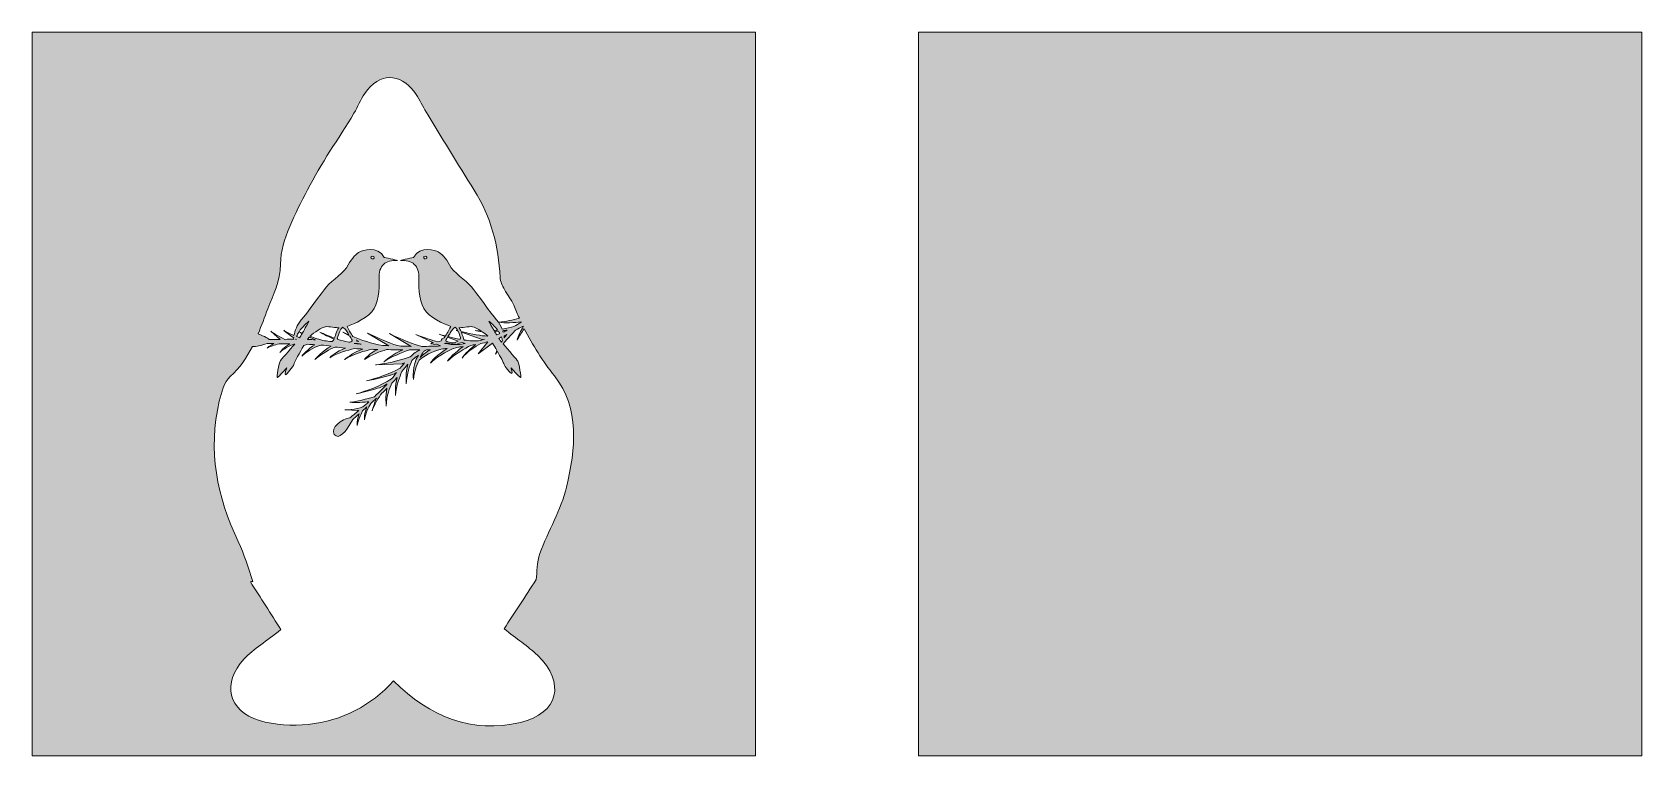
# Model space of a CAD drawing. Header units: inches. Extents: x -142 to 4582, y -2318 to 1360.
# Drawn here: x 2402 to 4582, y -2318 to -1338 of the extents above; entities that cross this region are included whole.
import ezdxf

# ---------------------------------------------------------------- set-up
doc = ezdxf.new("R2010")
doc.units = ezdxf.units.IN
doc.header["$MEASUREMENT"] = 0
doc.layers.add('Layer 1', color=7, linetype='Continuous')

# ---------------------------------------------------------------- blocks, each defined once
blk = doc.blocks.new('block 2')
at = {"layer": 'Layer 1', "true_color": 0x264847}
h = blk.add_hatch(color=129, dxfattribs=at)
h.dxf.hatch_style = 2
h.paths.add_polyline_path([(4581.8, -1338.1), (4581.8, -2317.7), (3602.2, -2317.7), (3602.2, -1338.1)])
at = {"layer": 'Layer 1', "lineweight": 0}
blk.add_lwpolyline([(4581.8, -1338.1), (4581.8, -2317.7), (3602.2, -2317.7), (3602.2, -1338.1), (4581.8, -1338.1)], dxfattribs=at)

msp = doc.modelspace()

# ---------------------------------------------------------------- hatches: boundary and pattern name
at = {"layer": 'Layer 1', "true_color": 0x3e9984}
h = msp.add_hatch(color=125, dxfattribs=at)
h.dxf.hatch_style = 2
h.paths.add_polyline_path([(2402.2, -1338.1), (2402.2, -2317.7), (3381.8, -2317.7), (3381.8, -1338.1)])
edge = h.paths.add_edge_path()
edge.add_spline(control_points=[(2738.4, -1651.9), (2739.2, -1618.1), (2758.8, -1583.5), (2775, -1551.6), (2793.3, -1515.7), (2816.9, -1482.4), (2837.9, -1447.8), (2843.2, -1439.1), (2846.7, -1429.3), (2852.5, -1421), (2872.6, -1392.7), (2899.6, -1392.2), (2920.3, -1419.6), (2925.8, -1426.9), (2929.3, -1435.6), (2934.1, -1443.4), (2956.2, -1479.7), (2977.9, -1516.2), (3000.7, -1552.1), (3023.7, -1588.2), (3033.9, -1627.7), (3035.7, -1670.1), (3036, -1675.6), (3039, -1681.4), (3041.7, -1686.5), (3045.5, -1693.8), (3051.2, -1700.1), (3054.2, -1707.5), (3056.7, -1713.6), (3059.2, -1719.5), (3061.9, -1725.3), (3053.3, -1727.6), (3043.3, -1729.7), (3034.5, -1730.6), (3041.6, -1732.4), (3055.5, -1731.2), (3064.2, -1730.2), (3064.2, -1730.3), (3064.3, -1730.4), (3064.3, -1730.5), (3061.3, -1732.6), (3058, -1734.6), (3054.4, -1736.7), (3050.3, -1737.8), (3044.8, -1739.1), (3038.6, -1740.2), (3036.9, -1736), (3034.4, -1731.6), (3031.1, -1727.7), (3023.5, -1718.8), (3004.5, -1692), (2996.9, -1682.9), (2989.3, -1673.7), (2972, -1662.8), (2967.5, -1653.2), (2962.9, -1643.6), (2955.6, -1637.3), (2952, -1635.5), (2948.5, -1633.7), (2928, -1626.6), (2918.7, -1642.9), (2918.7, -1642.9), (2902.4, -1646.4), (2900.9, -1647.2), (2903.2, -1647), (2914, -1647.4), (2918.1, -1650.9), (2922.1, -1654.5), (2926.2, -1660.1), (2925.7, -1668.9), (2925.2, -1677.8), (2925.4, -1700.3), (2932.5, -1712.2), (2939.6, -1724.1), (2959.4, -1733.3), (2969, -1736.3), (2968.1, -1739.1), (2964.4, -1745.4), (2961.8, -1749.3), (2959, -1748.6), (2956.2, -1747.9), (2953.2, -1747.1), (2953.2, -1747.1), (2961.3, -1750), (2961.3, -1750), (2960.3, -1751.4), (2959.5, -1752.3), (2959.2, -1752.4), (2957.9, -1753), (2956.4, -1753.5), (2956.4, -1755.2), (2956.4, -1756.3), (2953.7, -1756.7), (2951.3, -1757.1), (2943.1, -1754.9), (2933.7, -1751.7), (2921.7, -1747.5), (2921.7, -1747.5), (2945.6, -1758.4), (2945.6, -1758.4), (2944.2, -1758.4), (2942.6, -1758.4), (2942, -1759.8), (2943.8, -1759.8), (2946.6, -1761.3), (2949.1, -1760.6), (2949.3, -1760.5), (2949.6, -1760.4), (2949.8, -1760.4), (2949.8, -1760.4), (2955.1, -1762.8), (2955.1, -1762.8), (2946.9, -1763.2), (2938.4, -1763.4), (2929.7, -1763.4), (2918.3, -1760.8), (2905.6, -1755.4), (2885.9, -1746.2), (2885.9, -1746.2), (2915.4, -1763.4), (2915.4, -1763.4), (2910.7, -1763.3), (2906, -1763.2), (2901.3, -1763.1), (2889.5, -1760.6), (2876.5, -1755.1), (2856.1, -1745.5), (2856.1, -1745.5), (2885.2, -1762.5), (2885.2, -1762.5), (2882.4, -1762.4), (2879.6, -1762.2), (2876.8, -1762.1), (2862.2, -1759.8), (2847.1, -1754.5), (2836.6, -1750.2), (2834, -1746.6), (2829.6, -1739.3), (2828.7, -1736.3), (2838.3, -1733.3), (2858.1, -1724.1), (2865.2, -1712.2), (2872.3, -1700.3), (2872.5, -1677.8), (2872, -1668.9), (2871.5, -1660.1), (2875.6, -1654.5), (2879.6, -1650.9), (2883.7, -1647.4), (2894.5, -1647), (2896.8, -1647.2), (2895.3, -1646.4), (2879, -1642.9), (2879, -1642.9), (2869.7, -1626.6), (2849.2, -1633.7), (2845.7, -1635.5), (2842.1, -1637.3), (2834.8, -1643.6), (2830.2, -1653.2), (2825.7, -1662.8), (2808.4, -1673.7), (2800.8, -1682.9), (2793.2, -1692), (2774.2, -1718.8), (2766.6, -1727.7), (2760.9, -1734.4), (2757.7, -1742.6), (2756.7, -1748.6), (2751, -1746.2), (2745.7, -1743.6), (2742.8, -1741.4), (2745.6, -1744.5), (2751.3, -1748.5), (2756.3, -1751.7), (2756.2, -1752.3), (2756.2, -1753), (2756.3, -1753.5), (2756.3, -1753.6), (2756.3, -1753.7), (2756.3, -1753.8), (2752.2, -1753.8), (2748.2, -1753.8), (2744.5, -1753.9), (2735.2, -1750.3), (2725.2, -1742.8), (2725.2, -1742.8), (2725.2, -1742.8), (2738.1, -1753.9), (2738.1, -1753.9), (2729.5, -1754), (2723.6, -1754.1), (2723.6, -1754.1), (2723.6, -1754.1), (2716.3, -1749.6), (2708.2, -1746.4), (2712.8, -1735.3), (2716.9, -1723.9), (2721.2, -1712.6), (2728.8, -1692.8), (2737.7, -1676.3), (2738.4, -1651.9)], knot_values=[0, 0, 0, 0, 1, 1, 1, 2, 2, 2, 3, 3, 3, 4, 4, 4, 5, 5, 5, 6, 6, 6, 7, 7, 7, 8, 8, 8, 9, 9, 9, 10, 10, 10, 11, 11, 11, 12, 12, 12, 13, 13, 13, 14, 14, 14, 15, 15, 15, 16, 16, 16, 17, 17, 17, 18, 18, 18, 19, 19, 19, 20, 20, 20, 21, 21, 21, 22, 22, 22, 23, 23, 23, 24, 24, 24, 25, 25, 25, 26, 26, 26, 27, 27, 27, 28, 28, 28, 29, 29, 29, 30, 30, 30, 31, 31, 31, 32, 32, 32, 33, 33, 33, 34, 34, 34, 35, 35, 35, 36, 36, 36, 37, 37, 37, 38, 38, 38, 39, 39, 39, 40, 40, 40, 41, 41, 41, 42, 42, 42, 43, 43, 43, 44, 44, 44, 45, 45, 45, 46, 46, 46, 47, 47, 47, 48, 48, 48, 49, 49, 49, 50, 50, 50, 51, 51, 51, 52, 52, 52, 53, 53, 53, 54, 54, 54, 55, 55, 55, 56, 56, 56, 57, 57, 57, 58, 58, 58, 59, 59, 59, 60, 60, 60, 61, 61, 61, 62, 62, 62, 63, 63, 63, 64, 64, 64, 65, 65, 65, 66, 66, 66, 67, 67, 67, 67], degree=3, periodic=1)
edge = h.paths.add_edge_path()
edge.add_spline(control_points=[(3036.4, -1756.1), (3035.9, -1755.4), (3035.1, -1754.3), (3034.2, -1752.8), (3034.2, -1752.8), (3036.7, -1751), (3036.7, -1751), (3037, -1750.9), (3037.2, -1750.8), (3037.5, -1750.6), (3038.1, -1752.7), (3038.7, -1754.3), (3039.1, -1755.4), (3038.6, -1756.1), (3038.2, -1756.9), (3037.7, -1757.6), (3037.1, -1757), (3036.7, -1756.4), (3036.4, -1756.1)], knot_values=[0, 0, 0, 0, 1, 1, 1, 2, 2, 2, 3, 3, 3, 4, 4, 4, 5, 5, 5, 6, 6, 6, 6], degree=3, periodic=1)
edge = h.paths.add_edge_path()
edge.add_spline(control_points=[(2964.5, -1751.1), (2964.5, -1751.1), (2978.9, -1756.3), (2978.9, -1756.3), (2977.4, -1756.7), (2975.8, -1757.3), (2975.5, -1758.8), (2974.7, -1758.8), (2973.3, -1758.6), (2972.1, -1758.8), (2972, -1758.7), (2971.9, -1758.7), (2971.9, -1758.7), (2970.1, -1758.5), (2962.8, -1757.5), (2962.3, -1756), (2962, -1755.2), (2963.1, -1753.3), (2964.5, -1751.1)], knot_values=[0, 0, 0, 0, 1, 1, 1, 2, 2, 2, 3, 3, 3, 4, 4, 4, 5, 5, 5, 6, 6, 6, 6], degree=3, periodic=1)
edge = h.paths.add_edge_path()
edge.add_spline(control_points=[(2978.8, -1742.6), (2980.8, -1746.8), (2982.4, -1752.1), (2982.4, -1752.1), (2982.4, -1752.1), (2982.1, -1752.9), (2981.9, -1753.8), (2976.9, -1752.9), (2971.4, -1751.6), (2965.1, -1750.1), (2966.3, -1748.3), (2967.5, -1746.5), (2968.2, -1745.2), (2970, -1741.9), (2973.9, -1737.2), (2975.1, -1737.6), (2976.2, -1738), (2977.5, -1739.9), (2978.6, -1742.3), (2977.8, -1742.1), (2977, -1741.9), (2976.2, -1741.7), (2976.2, -1741.7), (2978.8, -1742.6), (2978.8, -1742.6)], knot_values=[0, 0, 0, 0, 1, 1, 1, 2, 2, 2, 3, 3, 3, 4, 4, 4, 5, 5, 5, 6, 6, 6, 7, 7, 7, 8, 8, 8, 8], degree=3, periodic=1)
edge = h.paths.add_edge_path()
edge.add_spline(control_points=[(2965.3, -1759.2), (2966.4, -1759.3), (2968, -1759.8), (2969.4, -1760.2), (2969.4, -1760.3), (2969.3, -1760.5), (2969.3, -1760.6), (2966.5, -1760.4), (2963.7, -1759.9), (2960.7, -1759.3), (2962.3, -1759.2), (2963.8, -1759), (2965.3, -1759.2)], knot_values=[0, 0, 0, 0, 1, 1, 1, 2, 2, 2, 3, 3, 3, 4, 4, 4, 4], degree=3, periodic=1)
edge = h.paths.add_edge_path()
edge.add_spline(control_points=[(2970.4, -1760.5), (2970.8, -1760.6), (2971.1, -1760.7), (2971.4, -1760.7), (2971.6, -1760.8), (2971.9, -1760.7), (2972.2, -1760.5), (2973.3, -1760.6), (2974.5, -1760.8), (2975.5, -1760.9), (2975.5, -1760.9), (2975.5, -1760.9), (2975.5, -1760.9), (2975.5, -1760.9), (2975.5, -1760.9), (2975.5, -1760.9), (2975.9, -1760.9), (2976.2, -1760.9), (2976.5, -1760.9), (2979, -1759.1), (2982.7, -1758.4), (2984.3, -1758.2), (2984.3, -1758.2), (2988.4, -1759.7), (2988.4, -1759.7), (2985.2, -1760.2), (2981.9, -1760.6), (2978.4, -1761), (2975.5, -1761.1), (2972.6, -1760.9), (2969.5, -1760.7), (2969.8, -1760.6), (2970, -1760.5), (2970.4, -1760.5)], knot_values=[0, 0, 0, 0, 1, 1, 1, 2, 2, 2, 3, 3, 3, 4, 4, 4, 5, 5, 5, 6, 6, 6, 7, 7, 7, 8, 8, 8, 9, 9, 9, 10, 10, 10, 11, 11, 11, 11], degree=3, periodic=1)
edge = h.paths.add_edge_path()
edge.add_spline(control_points=[(2987.4, -1754.8), (2986.9, -1754.2), (2986.6, -1753.8), (2986.6, -1753.8), (2986.6, -1753.8), (2985.1, -1748.7), (2983.4, -1744.2), (2983.4, -1744.2), (3011.7, -1754.3), (3011.7, -1754.3), (3011.7, -1754.3), (3012.9, -1754.1), (3014.8, -1753.7), (3012.2, -1754.5), (3009.5, -1755.3), (3006.7, -1756), (3000.8, -1756.3), (2994.6, -1755.9), (2987.4, -1754.8)], knot_values=[0, 0, 0, 0, 1, 1, 1, 2, 2, 2, 3, 3, 3, 4, 4, 4, 5, 5, 5, 6, 6, 6, 6], degree=3, periodic=1)
edge = h.paths.add_edge_path()
edge.add_spline(control_points=[(2983.1, -1743.4), (2982, -1740.8), (2980.9, -1738.6), (2979.9, -1738.1), (2983.2, -1738.8), (2993.8, -1736), (2998.4, -1736.8), (3000.7, -1737.2), (3005.6, -1739.7), (3010.3, -1742.7), (3007.4, -1742.6), (3004.6, -1742.5), (3001.9, -1742.1), (3004.6, -1742.8), (3007.8, -1743.3), (3011.4, -1743.5), (3014.4, -1745.4), (3017.2, -1747.5), (3019.1, -1749.4), (3009.7, -1749.2), (2998.9, -1747.3), (2983.1, -1743.4)], knot_values=[0, 0, 0, 0, 1, 1, 1, 2, 2, 2, 3, 3, 3, 4, 4, 4, 5, 5, 5, 6, 6, 6, 7, 7, 7, 7], degree=3, periodic=1)
edge = h.paths.add_edge_path()
edge.add_spline(control_points=[(3020.7, -1729.5), (3023, -1730.9), (3028.3, -1735.8), (3032.4, -1741.2), (3030.8, -1741.5), (3029.2, -1741.7), (3027.6, -1741.9), (3024.6, -1736.8), (3021.8, -1731.8), (3020.7, -1729.5)], knot_values=[0, 0, 0, 0, 1, 1, 1, 2, 2, 2, 3, 3, 3, 3], degree=3, periodic=1)
edge = h.paths.add_edge_path()
edge.add_spline(control_points=[(3033.6, -1742.8), (3034.3, -1743.9), (3035, -1745), (3035.6, -1746.1), (3034.2, -1746.7), (3032.7, -1747.4), (3031.2, -1748), (3030.3, -1746.5), (3029.3, -1744.8), (3028.4, -1743.2), (3030.1, -1743.1), (3031.9, -1743), (3033.6, -1742.8)], knot_values=[0, 0, 0, 0, 1, 1, 1, 2, 2, 2, 3, 3, 3, 4, 4, 4, 4], degree=3, periodic=1)
edge = h.paths.add_edge_path()
edge.add_spline(control_points=[(3041.4, -1752), (3041.4, -1751.1), (3041.3, -1750.1), (3041.1, -1749), (3042.3, -1748.5), (3043.6, -1747.9), (3044.9, -1747.3), (3043.9, -1748.6), (3042.7, -1750.2), (3041.4, -1752)], knot_values=[0, 0, 0, 0, 1, 1, 1, 2, 2, 2, 3, 3, 3, 3], degree=3, periodic=1)
edge = h.paths.add_edge_path()
edge.add_spline(control_points=[(3040, -1744.2), (3039.8, -1743.5), (3039.6, -1742.9), (3039.3, -1742.2), (3041.7, -1742), (3043.8, -1741.7), (3045.5, -1741.5), (3043.7, -1742.4), (3041.9, -1743.3), (3040, -1744.2)], knot_values=[0, 0, 0, 0, 1, 1, 1, 2, 2, 2, 3, 3, 3, 3], degree=3, periodic=1)
edge = h.paths.add_edge_path()
edge.add_spline(control_points=[(2932.4, -1643.5), (2931.8, -1640.8), (2936.2, -1640.6), (2936.8, -1642.6), (2937.3, -1644.6), (2932.9, -1646.1), (2932.4, -1643.5)], knot_values=[0, 0, 0, 0, 1, 1, 1, 2, 2, 2, 2], degree=3, periodic=1)
edge = h.paths.add_edge_path()
edge.add_spline(control_points=[(2941.4, -1767.9), (2936.9, -1770.3), (2931.8, -1774.2), (2927.7, -1778.4), (2929.3, -1775.3), (2930.8, -1772.6), (2932, -1770.5), (2933.6, -1769.5), (2935, -1768.7), (2936.2, -1768.1), (2937.9, -1768.1), (2939.6, -1768), (2941.4, -1767.9)], knot_values=[0, 0, 0, 0, 1, 1, 1, 2, 2, 2, 3, 3, 3, 4, 4, 4, 4], degree=3, periodic=1)
edge = h.paths.add_edge_path()
edge.add_spline(control_points=[(2759.8, -1753.9), (2759.6, -1753.9), (2759.4, -1753.9), (2759.2, -1753.9), (2759.2, -1753.8), (2759.2, -1753.6), (2759.3, -1753.5), (2759.5, -1753.6), (2759.6, -1753.8), (2759.8, -1753.9)], knot_values=[0, 0, 0, 0, 1, 1, 1, 2, 2, 2, 3, 3, 3, 3], degree=3, periodic=1)
edge = h.paths.add_edge_path()
edge.add_spline(control_points=[(2760.3, -1750.1), (2760.9, -1748.1), (2762.1, -1745.9), (2763.5, -1743.7), (2764.8, -1744.4), (2766.2, -1745.2), (2767.7, -1745.9), (2766.5, -1748), (2765.3, -1750), (2764.2, -1751.7), (2763, -1751.2), (2761.7, -1750.7), (2760.3, -1750.1)], knot_values=[0, 0, 0, 0, 1, 1, 1, 2, 2, 2, 3, 3, 3, 4, 4, 4, 4], degree=3, periodic=1)
edge = h.paths.add_edge_path()
edge.add_spline(control_points=[(2768, -1745.5), (2766.5, -1744.9), (2765, -1744.2), (2763.6, -1743.6), (2767.8, -1737.2), (2774.4, -1731.1), (2777, -1729.5), (2775.6, -1732.3), (2771.6, -1739.3), (2768, -1745.5)], knot_values=[0, 0, 0, 0, 1, 1, 1, 2, 2, 2, 3, 3, 3, 3], degree=3, periodic=1)
edge = h.paths.add_edge_path()
edge.add_spline(control_points=[(2776.8, -1751.5), (2777, -1751.2), (2777.2, -1750.9), (2777.4, -1750.6), (2780.5, -1752.1), (2783.5, -1753.5), (2786, -1754.6), (2782.8, -1754.4), (2779.1, -1754.2), (2775.1, -1754.1), (2775.8, -1753), (2776.4, -1752.1), (2776.8, -1751.5)], knot_values=[0, 0, 0, 0, 1, 1, 1, 2, 2, 2, 3, 3, 3, 4, 4, 4, 4], degree=3, periodic=1)
edge = h.paths.add_edge_path()
edge.add_spline(control_points=[(2778.4, -1749.7), (2783.4, -1744.7), (2795.3, -1737.5), (2799.3, -1736.8), (2803.9, -1736), (2814.5, -1738.8), (2817.8, -1738.1), (2815.6, -1739.3), (2812.7, -1748.5), (2811.6, -1752.3), (2804.2, -1749.6), (2797.4, -1746.8), (2791.6, -1744.1), (2796.6, -1747), (2804.6, -1750.8), (2811.2, -1753.8), (2811.2, -1753.8), (2811.1, -1753.8), (2811.1, -1753.8), (2811.1, -1753.8), (2809.7, -1755.4), (2808.3, -1756.9), (2804.3, -1756.5), (2800.8, -1756.2), (2798.1, -1755.9), (2791.3, -1754.2), (2784.6, -1752), (2778.4, -1749.7)], knot_values=[0, 0, 0, 0, 1, 1, 1, 2, 2, 2, 3, 3, 3, 4, 4, 4, 5, 5, 5, 6, 6, 6, 7, 7, 7, 8, 8, 8, 9, 9, 9, 9], degree=3, periodic=1)
edge = h.paths.add_edge_path()
edge.add_spline(control_points=[(2832.3, -1749.7), (2834, -1752.4), (2835.7, -1755.1), (2835.4, -1756), (2835.1, -1756.8), (2833.1, -1757.4), (2830.9, -1757.9), (2825.7, -1756.7), (2820.6, -1755.3), (2815.7, -1753.7), (2815.5, -1752.8), (2815.3, -1752.1), (2815.3, -1752.1), (2815.3, -1752.1), (2819.4, -1738.7), (2822.6, -1737.6), (2823.8, -1737.2), (2827.7, -1741.9), (2829.5, -1745.2), (2829.9, -1746), (2830.5, -1746.9), (2831.1, -1747.9), (2826, -1745.7), (2822.8, -1744.1), (2822.8, -1744.1), (2822.8, -1744.1), (2832.3, -1749.7), (2832.3, -1749.7)], knot_values=[0, 0, 0, 0, 1, 1, 1, 2, 2, 2, 3, 3, 3, 4, 4, 4, 5, 5, 5, 6, 6, 6, 7, 7, 7, 8, 8, 8, 9, 9, 9, 9], degree=3, periodic=1)
edge = h.paths.add_edge_path()
edge.add_spline(control_points=[(2847.6, -1760.3), (2845.7, -1760.2), (2843.8, -1760), (2842, -1759.9), (2840.8, -1759.7), (2839.6, -1759.6), (2838.4, -1759.4), (2840.5, -1759.4), (2845, -1759.8), (2847.6, -1760.3)], knot_values=[0, 0, 0, 0, 1, 1, 1, 2, 2, 2, 3, 3, 3, 3], degree=3, periodic=1)
edge = h.paths.add_edge_path()
edge.add_spline(control_points=[(2841.3, -1755), (2841.3, -1755), (2844.3, -1756.7), (2844.3, -1756.7), (2842.6, -1756.4), (2841.3, -1756), (2841.3, -1755.2), (2841.3, -1755.1), (2841.3, -1755), (2841.3, -1755)], knot_values=[0, 0, 0, 0, 1, 1, 1, 2, 2, 2, 3, 3, 3, 3], degree=3, periodic=1)
edge = h.paths.add_edge_path()
edge.add_spline(control_points=[(2860.9, -1642.6), (2861.5, -1640.6), (2865.9, -1640.8), (2865.3, -1643.5), (2864.8, -1646.1), (2860.4, -1644.6), (2860.9, -1642.6)], knot_values=[0, 0, 0, 0, 1, 1, 1, 2, 2, 2, 2], degree=3, periodic=1)
edge = h.paths.add_edge_path()
edge.add_spline(control_points=[(3125.7, -1953.8), (3118.4, -1984.8), (3100.8, -2013.3), (3089.7, -2043.7), (3085.3, -2055.7), (3086, -2069.6), (3084.8, -2079), (3068.9, -2103.3), (3055.5, -2123.8), (3041.1, -2145.8), (3058.2, -2159.1), (3073.5, -2169.2), (3086.4, -2181.6), (3124.9, -2218.5), (3115, -2260.4), (3063.4, -2272.5), (2996.9, -2288.2), (2941.3, -2264.9), (2891.4, -2216.4), (2861, -2249.8), (2821.7, -2270.5), (2776.1, -2275.1), (2754.3, -2277.3), (2730.7, -2276.2), (2709.9, -2270), (2667.6, -2257.4), (2658.6, -2218.9), (2689.2, -2186.6), (2702.3, -2172.8), (2719.2, -2162.5), (2739.1, -2146.9), (2725.5, -2125.7), (2711.6, -2103.9), (2697.6, -2082), (2698.8, -2081.8), (2699.9, -2081.7), (2701.1, -2081.5), (2694.6, -2063.5), (2689.4, -2044.9), (2681.2, -2027.7), (2652.2, -1966.9), (2639.8, -1904.1), (2655.6, -1837.6), (2658.4, -1825.9), (2662.1, -1811.9), (2670.3, -1804.4), (2683.5, -1792.4), (2692.9, -1778.4), (2700.4, -1763.5), (2705.6, -1763.7), (2712.2, -1762.6), (2720.4, -1759.5), (2723.3, -1759.6), (2726.3, -1759.7), (2729.3, -1759.7), (2724, -1762.3), (2720.4, -1765.8), (2720.4, -1765.8), (2723, -1763.7), (2731, -1761.4), (2736.7, -1759.9), (2741.5, -1760), (2746.3, -1760), (2751.1, -1760.1), (2743.4, -1763.8), (2737.4, -1771.9), (2737.4, -1771.9), (2742.6, -1766.7), (2750.5, -1762.7), (2756.6, -1760.2), (2757, -1760.2), (2757.4, -1760.2), (2757.8, -1760.2), (2751.2, -1767.8), (2738.4, -1782.4), (2737.8, -1783.4), (2737, -1784.7), (2732.4, -1807), (2734.2, -1805.7), (2736, -1804.4), (2747.1, -1792.5), (2747.1, -1792.5), (2747.1, -1792.5), (2743.3, -1802.1), (2745.1, -1802.1), (2746.9, -1802.1), (2755.9, -1789.7), (2756.4, -1788), (2757.5, -1784), (2764.5, -1771.6), (2770.1, -1762.2), (2771.9, -1761.6), (2773.7, -1761.1), (2775.3, -1760.6), (2778.6, -1760.7), (2781.8, -1760.9), (2785, -1761.1), (2775.9, -1766.3), (2767.2, -1776.7), (2767.2, -1776.7), (2777.1, -1768), (2786.5, -1763.7), (2792.9, -1761.6), (2798, -1762.1), (2802.7, -1762.6), (2807.1, -1763.3), (2796.5, -1768), (2784.9, -1781.4), (2784.9, -1781.4), (2795.3, -1772.5), (2805.5, -1767.2), (2812.6, -1764.3), (2816.3, -1764.8), (2821, -1765.3), (2826.4, -1765.7), (2813.8, -1770.2), (2805.2, -1778.7), (2805.2, -1778.7), (2815.6, -1772.2), (2829.2, -1768.5), (2839.1, -1766.5), (2842.5, -1766.7), (2846.2, -1766.9), (2849.9, -1767), (2835.8, -1771.8), (2824.9, -1781.4), (2824.9, -1781.4), (2837.6, -1773.4), (2852.9, -1769.3), (2862.6, -1767.4), (2865.2, -1767.5), (2867.8, -1767.5), (2870.4, -1767.6), (2859, -1772.1), (2852, -1781.4), (2852, -1781.4), (2861.7, -1774.4), (2873.4, -1770.2), (2882, -1767.8), (2889.6, -1767.9), (2897.1, -1768), (2904, -1768), (2891.5, -1773), (2878.5, -1784.2), (2878.5, -1784.2), (2887.7, -1777.8), (2902.8, -1771.8), (2912.9, -1768.1), (2918.1, -1768.1), (2922.9, -1768.1), (2927.1, -1768.1), (2923.1, -1769.8), (2918.7, -1773.3), (2914.2, -1777.6), (2891.7, -1785.8), (2867.3, -1788.4), (2867.3, -1788.4), (2867.3, -1788.4), (2903.5, -1786.9), (2903.5, -1786.9), (2903.5, -1786.9), (2904.6, -1786.6), (2906.4, -1785.9), (2904.4, -1788.2), (2902.4, -1790.6), (2900.5, -1793), (2885.4, -1801.3), (2868.1, -1806.7), (2855, -1810), (2865.8, -1808.3), (2888, -1802.3), (2888, -1802.3), (2888, -1802.3), (2891.4, -1801.2), (2895.7, -1798.9), (2893.3, -1801.9), (2890.9, -1804.9), (2888.8, -1807.5), (2873.4, -1817.4), (2854.7, -1823.7), (2840.8, -1827.7), (2851.6, -1825.7), (2873.6, -1819.1), (2873.6, -1819.1), (2873.6, -1819.1), (2877.9, -1817.5), (2883.1, -1814.1), (2878.6, -1819.1), (2872.4, -1825.2), (2865.5, -1831.6), (2857, -1834.2), (2840, -1839), (2832.5, -1839), (2839.1, -1840.4), (2853.4, -1838.9), (2858.1, -1838.3), (2855.5, -1840.7), (2852.8, -1843.1), (2850.1, -1845.4), (2840.5, -1849.1), (2825.6, -1849.4), (2825.6, -1849.4), (2825.6, -1849.4), (2844.3, -1850.3), (2844.3, -1850.3), (2840.1, -1853.9), (2836, -1857.3), (2832.3, -1860.1), (2821.5, -1860.8), (2805.2, -1874.4), (2811.3, -1882.5), (2817.4, -1890.6), (2826.9, -1879.8), (2836.4, -1862.2), (2838.2, -1860.6), (2841.1, -1858.1), (2844.8, -1854.9), (2841.5, -1862.4), (2842.4, -1870.7), (2842.4, -1870.7), (2842.4, -1866.6), (2847.4, -1855.3), (2849.6, -1850.7), (2851.5, -1849), (2853.5, -1847.2), (2855.5, -1845.4), (2851.8, -1852.9), (2852, -1863), (2852, -1863), (2853, -1855), (2857.4, -1846.3), (2860.8, -1840.6), (2863.3, -1838.3), (2865.8, -1836), (2868.4, -1833.6), (2865.2, -1840.3), (2862.6, -1850.8), (2862.6, -1850.8), (2864.9, -1842.5), (2871.8, -1832.2), (2875.6, -1826.9), (2878, -1824.6), (2880.3, -1822.3), (2882.6, -1820.1), (2880, -1830.3), (2881.7, -1844.5), (2881.7, -1844.5), (2882.1, -1829.6), (2886.3, -1819), (2889.3, -1813.2), (2891.9, -1810.6), (2894.3, -1808), (2896.4, -1805.6), (2893.4, -1816.2), (2894, -1830.1), (2894, -1830.1), (2895.5, -1815.8), (2899.6, -1804.6), (2902.8, -1797.6), (2905.5, -1793.9), (2908.3, -1790.6), (2911, -1787.7), (2907.7, -1798.5), (2908.7, -1814), (2908.7, -1814), (2909.8, -1800.4), (2913.3, -1789.5), (2916.3, -1782.4), (2917.6, -1781.2), (2918.9, -1780), (2920.2, -1779), (2921.8, -1777.9), (2923.4, -1776.8), (2925.1, -1775.5), (2915.8, -1789.6), (2918.5, -1808.1), (2918.5, -1808.1), (2919.3, -1798.9), (2922.6, -1789.5), (2926.1, -1781.9), (2932.5, -1776.6), (2944, -1770.3), (2956.2, -1767), (2958.7, -1766.8), (2961.3, -1766.6), (2963.9, -1766.3), (2957.8, -1770.4), (2943.7, -1780.3), (2941.5, -1786.2), (2946.4, -1780.2), (2961.9, -1769.9), (2977.2, -1764.8), (2980, -1764.4), (2982.8, -1764.1), (2985.6, -1763.7), (2982.3, -1766.1), (2968.2, -1776.9), (2964.6, -1783.5), (2973.6, -1774.5), (2989.4, -1765.6), (2996.1, -1762), (2998.4, -1761.7), (3000.6, -1761.3), (3002.7, -1760.9), (2997.3, -1765.2), (2986.8, -1773.9), (2984.3, -1779.4), (2990.5, -1771.2), (3002.8, -1763.4), (3009.5, -1759.6), (3013.1, -1758.8), (3016.4, -1758.1), (3019.4, -1757.3), (3019.4, -1757.3), (3006, -1773.3), (3006, -1773.3), (3006, -1773.3), (3025.6, -1759), (3025.6, -1759), (3027.4, -1762), (3029.5, -1765.5), (3031.5, -1769.1), (3030.8, -1770.7), (3030.2, -1772.4), (3029.7, -1774), (3030.5, -1772.7), (3031.3, -1771.5), (3032.1, -1770.2), (3036.4, -1777.6), (3040.3, -1785.1), (3041.2, -1788), (3041.7, -1789.7), (3049.7, -1800.2), (3051.5, -1800.2), (3053.3, -1800.2), (3050.6, -1792.5), (3050.6, -1792.5), (3050.6, -1792.5), (3061.7, -1804.4), (3063.5, -1805.7), (3065.3, -1807), (3060.7, -1784.7), (3059.9, -1783.4), (3059.3, -1782.4), (3046.3, -1767.7), (3039.8, -1760.1), (3046.6, -1751.8), (3053.9, -1744.4), (3056.8, -1741.4), (3060.1, -1739.7), (3063.5, -1737.9), (3066.9, -1735.9), (3067, -1736.1), (3067.1, -1736.4), (3067.2, -1736.6), (3064, -1742.1), (3060, -1749.6), (3058.9, -1755), (3061.4, -1749.7), (3065, -1744.3), (3068.6, -1739.5), (3079.9, -1761.8), (3093.1, -1782.9), (3109.4, -1803.5), (3144.1, -1847.1), (3137.9, -1902.6), (3125.7, -1953.8)], knot_values=[0, 0, 0, 0, 1, 1, 1, 2, 2, 2, 3, 3, 3, 4, 4, 4, 5, 5, 5, 6, 6, 6, 7, 7, 7, 8, 8, 8, 9, 9, 9, 10, 10, 10, 11, 11, 11, 12, 12, 12, 13, 13, 13, 14, 14, 14, 15, 15, 15, 16, 16, 16, 17, 17, 17, 18, 18, 18, 19, 19, 19, 20, 20, 20, 21, 21, 21, 22, 22, 22, 23, 23, 23, 24, 24, 24, 25, 25, 25, 26, 26, 26, 27, 27, 27, 28, 28, 28, 29, 29, 29, 30, 30, 30, 31, 31, 31, 32, 32, 32, 33, 33, 33, 34, 34, 34, 35, 35, 35, 36, 36, 36, 37, 37, 37, 38, 38, 38, 39, 39, 39, 40, 40, 40, 41, 41, 41, 42, 42, 42, 43, 43, 43, 44, 44, 44, 45, 45, 45, 46, 46, 46, 47, 47, 47, 48, 48, 48, 49, 49, 49, 50, 50, 50, 51, 51, 51, 52, 52, 52, 53, 53, 53, 54, 54, 54, 55, 55, 55, 56, 56, 56, 57, 57, 57, 58, 58, 58, 59, 59, 59, 60, 60, 60, 61, 61, 61, 62, 62, 62, 63, 63, 63, 64, 64, 64, 65, 65, 65, 66, 66, 66, 67, 67, 67, 68, 68, 68, 69, 69, 69, 70, 70, 70, 71, 71, 71, 72, 72, 72, 73, 73, 73, 74, 74, 74, 75, 75, 75, 76, 76, 76, 77, 77, 77, 78, 78, 78, 79, 79, 79, 80, 80, 80, 81, 81, 81, 82, 82, 82, 83, 83, 83, 84, 84, 84, 85, 85, 85, 86, 86, 86, 87, 87, 87, 88, 88, 88, 89, 89, 89, 90, 90, 90, 91, 91, 91, 92, 92, 92, 93, 93, 93, 94, 94, 94, 95, 95, 95, 96, 96, 96, 97, 97, 97, 98, 98, 98, 99, 99, 99, 100, 100, 100, 101, 101, 101, 102, 102, 102, 103, 103, 103, 104, 104, 104, 105, 105, 105, 106, 106, 106, 107, 107, 107, 108, 108, 108, 109, 109, 109, 110, 110, 110, 111, 111, 111, 112, 112, 112, 113, 113, 113, 114, 114, 114, 115, 115, 115, 116, 116, 116, 117, 117, 117, 118, 118, 118, 119, 119, 119, 120, 120, 120, 121, 121, 121, 122, 122, 122, 122], degree=3, periodic=1)

# ---------------------------------------------------------------- linework, layer by layer
at = {"layer": 'Layer 1', "lineweight": 0}
msp.add_lwpolyline([(2402.2, -1338.1), (2402.2, -2317.7), (3381.8, -2317.7), (3381.8, -1338.1), (2402.2, -1338.1)], dxfattribs=at)
for points, knots in [([(2738.4, -1651.9), (2739.2, -1618.1), (2758.8, -1583.5), (2775, -1551.6), (2793.3, -1515.7), (2816.9, -1482.4), (2837.9, -1447.8), (2843.2, -1439.1), (2846.7, -1429.3), (2852.5, -1421), (2872.6, -1392.7), (2899.6, -1392.2), (2920.3, -1419.6), (2925.8, -1426.9), (2929.3, -1435.6), (2934.1, -1443.4), (2956.2, -1479.7), (2977.9, -1516.2), (3000.7, -1552.1), (3023.7, -1588.2), (3033.9, -1627.7), (3035.7, -1670.1), (3036, -1675.6), (3039, -1681.4), (3041.7, -1686.5), (3045.5, -1693.8), (3051.2, -1700.1), (3054.2, -1707.5), (3056.7, -1713.6), (3059.2, -1719.5), (3061.9, -1725.3), (3053.3, -1727.6), (3043.3, -1729.7), (3034.5, -1730.6), (3041.6, -1732.4), (3055.5, -1731.2), (3064.2, -1730.2), (3064.2, -1730.3), (3064.3, -1730.4), (3064.3, -1730.5), (3061.3, -1732.6), (3058, -1734.6), (3054.4, -1736.7), (3050.3, -1737.8), (3044.8, -1739.1), (3038.6, -1740.2), (3036.9, -1736), (3034.4, -1731.6), (3031.1, -1727.7), (3023.5, -1718.8), (3004.5, -1692), (2996.9, -1682.9), (2989.3, -1673.7), (2972, -1662.8), (2967.5, -1653.2), (2962.9, -1643.6), (2955.6, -1637.3), (2952, -1635.5), (2948.5, -1633.7), (2928, -1626.6), (2918.7, -1642.9), (2918.7, -1642.9), (2902.4, -1646.4), (2900.9, -1647.2), (2903.2, -1647), (2914, -1647.4), (2918.1, -1650.9), (2922.1, -1654.5), (2926.2, -1660.1), (2925.7, -1668.9), (2925.2, -1677.8), (2925.4, -1700.3), (2932.5, -1712.2), (2939.6, -1724.1), (2959.4, -1733.3), (2969, -1736.3), (2968.1, -1739.1), (2964.4, -1745.4), (2961.8, -1749.3), (2959, -1748.6), (2956.2, -1747.9), (2953.2, -1747.1), (2953.2, -1747.1), (2961.3, -1750), (2961.3, -1750), (2960.3, -1751.4), (2959.5, -1752.3), (2959.2, -1752.4), (2957.9, -1753), (2956.4, -1753.5), (2956.4, -1755.2), (2956.4, -1756.3), (2953.7, -1756.7), (2951.3, -1757.1), (2943.1, -1754.9), (2933.7, -1751.7), (2921.7, -1747.5), (2921.7, -1747.5), (2945.6, -1758.4), (2945.6, -1758.4), (2944.2, -1758.4), (2942.6, -1758.4), (2942, -1759.8), (2943.8, -1759.8), (2946.6, -1761.3), (2949.1, -1760.6), (2949.3, -1760.5), (2949.6, -1760.4), (2949.8, -1760.4), (2949.8, -1760.4), (2955.1, -1762.8), (2955.1, -1762.8), (2946.9, -1763.2), (2938.4, -1763.4), (2929.7, -1763.4), (2918.3, -1760.8), (2905.6, -1755.4), (2885.9, -1746.2), (2885.9, -1746.2), (2915.4, -1763.4), (2915.4, -1763.4), (2910.7, -1763.3), (2906, -1763.2), (2901.3, -1763.1), (2889.5, -1760.6), (2876.5, -1755.1), (2856.1, -1745.5), (2856.1, -1745.5), (2885.2, -1762.5), (2885.2, -1762.5), (2882.4, -1762.4), (2879.6, -1762.2), (2876.8, -1762.1), (2862.2, -1759.8), (2847.1, -1754.5), (2836.6, -1750.2), (2834, -1746.6), (2829.6, -1739.3), (2828.7, -1736.3), (2838.3, -1733.3), (2858.1, -1724.1), (2865.2, -1712.2), (2872.3, -1700.3), (2872.5, -1677.8), (2872, -1668.9), (2871.5, -1660.1), (2875.6, -1654.5), (2879.6, -1650.9), (2883.7, -1647.4), (2894.5, -1647), (2896.8, -1647.2), (2895.3, -1646.4), (2879, -1642.9), (2879, -1642.9), (2869.7, -1626.6), (2849.2, -1633.7), (2845.7, -1635.5), (2842.1, -1637.3), (2834.8, -1643.6), (2830.2, -1653.2), (2825.7, -1662.8), (2808.4, -1673.7), (2800.8, -1682.9), (2793.2, -1692), (2774.2, -1718.8), (2766.6, -1727.7), (2760.9, -1734.4), (2757.7, -1742.6), (2756.7, -1748.6), (2751, -1746.2), (2745.7, -1743.6), (2742.8, -1741.4), (2745.6, -1744.5), (2751.3, -1748.5), (2756.3, -1751.7), (2756.2, -1752.3), (2756.2, -1753), (2756.3, -1753.5), (2756.3, -1753.6), (2756.3, -1753.7), (2756.3, -1753.8), (2752.2, -1753.8), (2748.2, -1753.8), (2744.5, -1753.9), (2735.2, -1750.3), (2725.2, -1742.8), (2725.2, -1742.8), (2725.2, -1742.8), (2738.1, -1753.9), (2738.1, -1753.9), (2729.5, -1754), (2723.6, -1754.1), (2723.6, -1754.1), (2723.6, -1754.1), (2716.3, -1749.6), (2708.2, -1746.4), (2712.8, -1735.3), (2716.9, -1723.9), (2721.2, -1712.6), (2728.8, -1692.8), (2737.7, -1676.3), (2738.4, -1651.9)], [0, 0, 0, 0, 1, 1, 1, 2, 2, 2, 3, 3, 3, 4, 4, 4, 5, 5, 5, 6, 6, 6, 7, 7, 7, 8, 8, 8, 9, 9, 9, 10, 10, 10, 11, 11, 11, 12, 12, 12, 13, 13, 13, 14, 14, 14, 15, 15, 15, 16, 16, 16, 17, 17, 17, 18, 18, 18, 19, 19, 19, 20, 20, 20, 21, 21, 21, 22, 22, 22, 23, 23, 23, 24, 24, 24, 25, 25, 25, 26, 26, 26, 27, 27, 27, 28, 28, 28, 29, 29, 29, 30, 30, 30, 31, 31, 31, 32, 32, 32, 33, 33, 33, 34, 34, 34, 35, 35, 35, 36, 36, 36, 37, 37, 37, 38, 38, 38, 39, 39, 39, 40, 40, 40, 41, 41, 41, 42, 42, 42, 43, 43, 43, 44, 44, 44, 45, 45, 45, 46, 46, 46, 47, 47, 47, 48, 48, 48, 49, 49, 49, 50, 50, 50, 51, 51, 51, 52, 52, 52, 53, 53, 53, 54, 54, 54, 55, 55, 55, 56, 56, 56, 57, 57, 57, 58, 58, 58, 59, 59, 59, 60, 60, 60, 61, 61, 61, 62, 62, 62, 63, 63, 63, 64, 64, 64, 65, 65, 65, 66, 66, 66, 67, 67, 67, 67]), ([(2860.9, -1642.6), (2861.5, -1640.6), (2865.9, -1640.8), (2865.3, -1643.5), (2864.8, -1646.1), (2860.4, -1644.6), (2860.9, -1642.6)], [0, 0, 0, 0, 1, 1, 1, 2, 2, 2, 2]), ([(2932.4, -1643.5), (2931.8, -1640.8), (2936.2, -1640.6), (2936.8, -1642.6), (2937.3, -1644.6), (2932.9, -1646.1), (2932.4, -1643.5)], [0, 0, 0, 0, 1, 1, 1, 2, 2, 2, 2]), ([(3125.7, -1953.8), (3118.4, -1984.8), (3100.8, -2013.3), (3089.7, -2043.7), (3085.3, -2055.7), (3086, -2069.6), (3084.8, -2079), (3068.9, -2103.3), (3055.5, -2123.8), (3041.1, -2145.8), (3058.2, -2159.1), (3073.5, -2169.2), (3086.4, -2181.6), (3124.9, -2218.5), (3115, -2260.4), (3063.4, -2272.5), (2996.9, -2288.2), (2941.3, -2264.9), (2891.4, -2216.4), (2861, -2249.8), (2821.7, -2270.5), (2776.1, -2275.1), (2754.3, -2277.3), (2730.7, -2276.2), (2709.9, -2270), (2667.6, -2257.4), (2658.6, -2218.9), (2689.2, -2186.6), (2702.3, -2172.8), (2719.2, -2162.5), (2739.1, -2146.9), (2725.5, -2125.7), (2711.6, -2103.9), (2697.6, -2082), (2698.8, -2081.8), (2699.9, -2081.7), (2701.1, -2081.5), (2694.6, -2063.5), (2689.4, -2044.9), (2681.2, -2027.7), (2652.2, -1966.9), (2639.8, -1904.1), (2655.6, -1837.6), (2658.4, -1825.9), (2662.1, -1811.9), (2670.3, -1804.4), (2683.5, -1792.4), (2692.9, -1778.4), (2700.4, -1763.5), (2705.6, -1763.7), (2712.2, -1762.6), (2720.4, -1759.5), (2723.3, -1759.6), (2726.3, -1759.7), (2729.3, -1759.7), (2724, -1762.3), (2720.4, -1765.8), (2720.4, -1765.8), (2723, -1763.7), (2731, -1761.4), (2736.7, -1759.9), (2741.5, -1760), (2746.3, -1760), (2751.1, -1760.1), (2743.4, -1763.8), (2737.4, -1771.9), (2737.4, -1771.9), (2742.6, -1766.7), (2750.5, -1762.7), (2756.6, -1760.2), (2757, -1760.2), (2757.4, -1760.2), (2757.8, -1760.2), (2751.2, -1767.8), (2738.4, -1782.4), (2737.8, -1783.4), (2737, -1784.7), (2732.4, -1807), (2734.2, -1805.7), (2736, -1804.4), (2747.1, -1792.5), (2747.1, -1792.5), (2747.1, -1792.5), (2743.3, -1802.1), (2745.1, -1802.1), (2746.9, -1802.1), (2755.9, -1789.7), (2756.4, -1788), (2757.5, -1784), (2764.5, -1771.6), (2770.1, -1762.2), (2771.9, -1761.6), (2773.7, -1761.1), (2775.3, -1760.6), (2778.6, -1760.7), (2781.8, -1760.9), (2785, -1761.1), (2775.9, -1766.3), (2767.2, -1776.7), (2767.2, -1776.7), (2777.1, -1768), (2786.5, -1763.7), (2792.9, -1761.6), (2798, -1762.1), (2802.7, -1762.6), (2807.1, -1763.3), (2796.5, -1768), (2784.9, -1781.4), (2784.9, -1781.4), (2795.3, -1772.5), (2805.5, -1767.2), (2812.6, -1764.3), (2816.3, -1764.8), (2821, -1765.3), (2826.4, -1765.7), (2813.8, -1770.2), (2805.2, -1778.7), (2805.2, -1778.7), (2815.6, -1772.2), (2829.2, -1768.5), (2839.1, -1766.5), (2842.5, -1766.7), (2846.2, -1766.9), (2849.9, -1767), (2835.8, -1771.8), (2824.9, -1781.4), (2824.9, -1781.4), (2837.6, -1773.4), (2852.9, -1769.3), (2862.6, -1767.4), (2865.2, -1767.5), (2867.8, -1767.5), (2870.4, -1767.6), (2859, -1772.1), (2852, -1781.4), (2852, -1781.4), (2861.7, -1774.4), (2873.4, -1770.2), (2882, -1767.8), (2889.6, -1767.9), (2897.1, -1768), (2904, -1768), (2891.5, -1773), (2878.5, -1784.2), (2878.5, -1784.2), (2887.7, -1777.8), (2902.8, -1771.8), (2912.9, -1768.1), (2918.1, -1768.1), (2922.9, -1768.1), (2927.1, -1768.1), (2923.1, -1769.8), (2918.7, -1773.3), (2914.2, -1777.6), (2891.7, -1785.8), (2867.3, -1788.4), (2867.3, -1788.4), (2867.3, -1788.4), (2903.5, -1786.9), (2903.5, -1786.9), (2903.5, -1786.9), (2904.6, -1786.6), (2906.4, -1785.9), (2904.4, -1788.2), (2902.4, -1790.6), (2900.5, -1793), (2885.4, -1801.3), (2868.1, -1806.7), (2855, -1810), (2865.8, -1808.3), (2888, -1802.3), (2888, -1802.3), (2888, -1802.3), (2891.4, -1801.2), (2895.7, -1798.9), (2893.3, -1801.9), (2890.9, -1804.9), (2888.8, -1807.5), (2873.4, -1817.4), (2854.7, -1823.7), (2840.8, -1827.7), (2851.6, -1825.7), (2873.6, -1819.1), (2873.6, -1819.1), (2873.6, -1819.1), (2877.9, -1817.5), (2883.1, -1814.1), (2878.6, -1819.1), (2872.4, -1825.2), (2865.5, -1831.6), (2857, -1834.2), (2840, -1839), (2832.5, -1839), (2839.1, -1840.4), (2853.4, -1838.9), (2858.1, -1838.3), (2855.5, -1840.7), (2852.8, -1843.1), (2850.1, -1845.4), (2840.5, -1849.1), (2825.6, -1849.4), (2825.6, -1849.4), (2825.6, -1849.4), (2844.3, -1850.3), (2844.3, -1850.3), (2840.1, -1853.9), (2836, -1857.3), (2832.3, -1860.1), (2821.5, -1860.8), (2805.2, -1874.4), (2811.3, -1882.5), (2817.4, -1890.6), (2826.9, -1879.8), (2836.4, -1862.2), (2838.2, -1860.6), (2841.1, -1858.1), (2844.8, -1854.9), (2841.5, -1862.4), (2842.4, -1870.7), (2842.4, -1870.7), (2842.4, -1866.6), (2847.4, -1855.3), (2849.6, -1850.7), (2851.5, -1849), (2853.5, -1847.2), (2855.5, -1845.4), (2851.8, -1852.9), (2852, -1863), (2852, -1863), (2853, -1855), (2857.4, -1846.3), (2860.8, -1840.6), (2863.3, -1838.3), (2865.8, -1836), (2868.4, -1833.6), (2865.2, -1840.3), (2862.6, -1850.8), (2862.6, -1850.8), (2864.9, -1842.5), (2871.8, -1832.2), (2875.6, -1826.9), (2878, -1824.6), (2880.3, -1822.3), (2882.6, -1820.1), (2880, -1830.3), (2881.7, -1844.5), (2881.7, -1844.5), (2882.1, -1829.6), (2886.3, -1819), (2889.3, -1813.2), (2891.9, -1810.6), (2894.3, -1808), (2896.4, -1805.6), (2893.4, -1816.2), (2894, -1830.1), (2894, -1830.1), (2895.5, -1815.8), (2899.6, -1804.6), (2902.8, -1797.6), (2905.5, -1793.9), (2908.3, -1790.6), (2911, -1787.7), (2907.7, -1798.5), (2908.7, -1814), (2908.7, -1814), (2909.8, -1800.4), (2913.3, -1789.5), (2916.3, -1782.4), (2917.6, -1781.2), (2918.9, -1780), (2920.2, -1779), (2921.8, -1777.9), (2923.4, -1776.8), (2925.1, -1775.5), (2915.8, -1789.6), (2918.5, -1808.1), (2918.5, -1808.1), (2919.3, -1798.9), (2922.6, -1789.5), (2926.1, -1781.9), (2932.5, -1776.6), (2944, -1770.3), (2956.2, -1767), (2958.7, -1766.8), (2961.3, -1766.6), (2963.9, -1766.3), (2957.8, -1770.4), (2943.7, -1780.3), (2941.5, -1786.2), (2946.4, -1780.2), (2961.9, -1769.9), (2977.2, -1764.8), (2980, -1764.4), (2982.8, -1764.1), (2985.6, -1763.7), (2982.3, -1766.1), (2968.2, -1776.9), (2964.6, -1783.5), (2973.6, -1774.5), (2989.4, -1765.6), (2996.1, -1762), (2998.4, -1761.7), (3000.6, -1761.3), (3002.7, -1760.9), (2997.3, -1765.2), (2986.8, -1773.9), (2984.3, -1779.4), (2990.5, -1771.2), (3002.8, -1763.4), (3009.5, -1759.6), (3013.1, -1758.8), (3016.4, -1758.1), (3019.4, -1757.3), (3019.4, -1757.3), (3006, -1773.3), (3006, -1773.3), (3006, -1773.3), (3025.6, -1759), (3025.6, -1759), (3027.4, -1762), (3029.5, -1765.5), (3031.5, -1769.1), (3030.8, -1770.7), (3030.2, -1772.4), (3029.7, -1774), (3030.5, -1772.7), (3031.3, -1771.5), (3032.1, -1770.2), (3036.4, -1777.6), (3040.3, -1785.1), (3041.2, -1788), (3041.7, -1789.7), (3049.7, -1800.2), (3051.5, -1800.2), (3053.3, -1800.2), (3050.6, -1792.5), (3050.6, -1792.5), (3050.6, -1792.5), (3061.7, -1804.4), (3063.5, -1805.7), (3065.3, -1807), (3060.7, -1784.7), (3059.9, -1783.4), (3059.3, -1782.4), (3046.3, -1767.7), (3039.8, -1760.1), (3046.6, -1751.8), (3053.9, -1744.4), (3056.8, -1741.4), (3060.1, -1739.7), (3063.5, -1737.9), (3066.9, -1735.9), (3067, -1736.1), (3067.1, -1736.4), (3067.2, -1736.6), (3064, -1742.1), (3060, -1749.6), (3058.9, -1755), (3061.4, -1749.7), (3065, -1744.3), (3068.6, -1739.5), (3079.9, -1761.8), (3093.1, -1782.9), (3109.4, -1803.5), (3144.1, -1847.1), (3137.9, -1902.6), (3125.7, -1953.8)], [0, 0, 0, 0, 1, 1, 1, 2, 2, 2, 3, 3, 3, 4, 4, 4, 5, 5, 5, 6, 6, 6, 7, 7, 7, 8, 8, 8, 9, 9, 9, 10, 10, 10, 11, 11, 11, 12, 12, 12, 13, 13, 13, 14, 14, 14, 15, 15, 15, 16, 16, 16, 17, 17, 17, 18, 18, 18, 19, 19, 19, 20, 20, 20, 21, 21, 21, 22, 22, 22, 23, 23, 23, 24, 24, 24, 25, 25, 25, 26, 26, 26, 27, 27, 27, 28, 28, 28, 29, 29, 29, 30, 30, 30, 31, 31, 31, 32, 32, 32, 33, 33, 33, 34, 34, 34, 35, 35, 35, 36, 36, 36, 37, 37, 37, 38, 38, 38, 39, 39, 39, 40, 40, 40, 41, 41, 41, 42, 42, 42, 43, 43, 43, 44, 44, 44, 45, 45, 45, 46, 46, 46, 47, 47, 47, 48, 48, 48, 49, 49, 49, 50, 50, 50, 51, 51, 51, 52, 52, 52, 53, 53, 53, 54, 54, 54, 55, 55, 55, 56, 56, 56, 57, 57, 57, 58, 58, 58, 59, 59, 59, 60, 60, 60, 61, 61, 61, 62, 62, 62, 63, 63, 63, 64, 64, 64, 65, 65, 65, 66, 66, 66, 67, 67, 67, 68, 68, 68, 69, 69, 69, 70, 70, 70, 71, 71, 71, 72, 72, 72, 73, 73, 73, 74, 74, 74, 75, 75, 75, 76, 76, 76, 77, 77, 77, 78, 78, 78, 79, 79, 79, 80, 80, 80, 81, 81, 81, 82, 82, 82, 83, 83, 83, 84, 84, 84, 85, 85, 85, 86, 86, 86, 87, 87, 87, 88, 88, 88, 89, 89, 89, 90, 90, 90, 91, 91, 91, 92, 92, 92, 93, 93, 93, 94, 94, 94, 95, 95, 95, 96, 96, 96, 97, 97, 97, 98, 98, 98, 99, 99, 99, 100, 100, 100, 101, 101, 101, 102, 102, 102, 103, 103, 103, 104, 104, 104, 105, 105, 105, 106, 106, 106, 107, 107, 107, 108, 108, 108, 109, 109, 109, 110, 110, 110, 111, 111, 111, 112, 112, 112, 113, 113, 113, 114, 114, 114, 115, 115, 115, 116, 116, 116, 117, 117, 117, 118, 118, 118, 119, 119, 119, 120, 120, 120, 121, 121, 121, 122, 122, 122, 122]), ([(2768, -1745.5), (2766.5, -1744.9), (2765, -1744.2), (2763.6, -1743.6), (2767.8, -1737.2), (2774.4, -1731.1), (2777, -1729.5), (2775.6, -1732.3), (2771.6, -1739.3), (2768, -1745.5)], [0, 0, 0, 0, 1, 1, 1, 2, 2, 2, 3, 3, 3, 3]), ([(2778.4, -1749.7), (2783.4, -1744.7), (2795.3, -1737.5), (2799.3, -1736.8), (2803.9, -1736), (2814.5, -1738.8), (2817.8, -1738.1), (2815.6, -1739.3), (2812.7, -1748.5), (2811.6, -1752.3), (2804.2, -1749.6), (2797.4, -1746.8), (2791.6, -1744.1), (2796.6, -1747), (2804.6, -1750.8), (2811.2, -1753.8), (2811.2, -1753.8), (2811.1, -1753.8), (2811.1, -1753.8), (2811.1, -1753.8), (2809.7, -1755.4), (2808.3, -1756.9), (2804.3, -1756.5), (2800.8, -1756.2), (2798.1, -1755.9), (2791.3, -1754.2), (2784.6, -1752), (2778.4, -1749.7)], [0, 0, 0, 0, 1, 1, 1, 2, 2, 2, 3, 3, 3, 4, 4, 4, 5, 5, 5, 6, 6, 6, 7, 7, 7, 8, 8, 8, 9, 9, 9, 9]), ([(2832.3, -1749.7), (2834, -1752.4), (2835.7, -1755.1), (2835.4, -1756), (2835.1, -1756.8), (2833.1, -1757.4), (2830.9, -1757.9), (2825.7, -1756.7), (2820.6, -1755.3), (2815.7, -1753.7), (2815.5, -1752.8), (2815.3, -1752.1), (2815.3, -1752.1), (2815.3, -1752.1), (2819.4, -1738.7), (2822.6, -1737.6), (2823.8, -1737.2), (2827.7, -1741.9), (2829.5, -1745.2), (2829.9, -1746), (2830.5, -1746.9), (2831.1, -1747.9), (2826, -1745.7), (2822.8, -1744.1), (2822.8, -1744.1), (2822.8, -1744.1), (2832.3, -1749.7), (2832.3, -1749.7)], [0, 0, 0, 0, 1, 1, 1, 2, 2, 2, 3, 3, 3, 4, 4, 4, 5, 5, 5, 6, 6, 6, 7, 7, 7, 8, 8, 8, 9, 9, 9, 9]), ([(2978.8, -1742.6), (2980.8, -1746.8), (2982.4, -1752.1), (2982.4, -1752.1), (2982.4, -1752.1), (2982.1, -1752.9), (2981.9, -1753.8), (2976.9, -1752.9), (2971.4, -1751.6), (2965.1, -1750.1), (2966.3, -1748.3), (2967.5, -1746.5), (2968.2, -1745.2), (2970, -1741.9), (2973.9, -1737.2), (2975.1, -1737.6), (2976.2, -1738), (2977.5, -1739.9), (2978.6, -1742.3), (2977.8, -1742.1), (2977, -1741.9), (2976.2, -1741.7), (2976.2, -1741.7), (2978.8, -1742.6), (2978.8, -1742.6)], [0, 0, 0, 0, 1, 1, 1, 2, 2, 2, 3, 3, 3, 4, 4, 4, 5, 5, 5, 6, 6, 6, 7, 7, 7, 8, 8, 8, 8]), ([(2983.1, -1743.4), (2982, -1740.8), (2980.9, -1738.6), (2979.9, -1738.1), (2983.2, -1738.8), (2993.8, -1736), (2998.4, -1736.8), (3000.7, -1737.2), (3005.6, -1739.7), (3010.3, -1742.7), (3007.4, -1742.6), (3004.6, -1742.5), (3001.9, -1742.1), (3004.6, -1742.8), (3007.8, -1743.3), (3011.4, -1743.5), (3014.4, -1745.4), (3017.2, -1747.5), (3019.1, -1749.4), (3009.7, -1749.2), (2998.9, -1747.3), (2983.1, -1743.4)], [0, 0, 0, 0, 1, 1, 1, 2, 2, 2, 3, 3, 3, 4, 4, 4, 5, 5, 5, 6, 6, 6, 7, 7, 7, 7]), ([(3020.7, -1729.5), (3023, -1730.9), (3028.3, -1735.8), (3032.4, -1741.2), (3030.8, -1741.5), (3029.2, -1741.7), (3027.6, -1741.9), (3024.6, -1736.8), (3021.8, -1731.8), (3020.7, -1729.5)], [0, 0, 0, 0, 1, 1, 1, 2, 2, 2, 3, 3, 3, 3]), ([(3033.6, -1742.8), (3034.3, -1743.9), (3035, -1745), (3035.6, -1746.1), (3034.2, -1746.7), (3032.7, -1747.4), (3031.2, -1748), (3030.3, -1746.5), (3029.3, -1744.8), (3028.4, -1743.2), (3030.1, -1743.1), (3031.9, -1743), (3033.6, -1742.8)], [0, 0, 0, 0, 1, 1, 1, 2, 2, 2, 3, 3, 3, 4, 4, 4, 4]), ([(3040, -1744.2), (3039.8, -1743.5), (3039.6, -1742.9), (3039.3, -1742.2), (3041.7, -1742), (3043.8, -1741.7), (3045.5, -1741.5), (3043.7, -1742.4), (3041.9, -1743.3), (3040, -1744.2)], [0, 0, 0, 0, 1, 1, 1, 2, 2, 2, 3, 3, 3, 3]), ([(2759.8, -1753.9), (2759.6, -1753.9), (2759.4, -1753.9), (2759.2, -1753.9), (2759.2, -1753.8), (2759.2, -1753.6), (2759.3, -1753.5), (2759.5, -1753.6), (2759.6, -1753.8), (2759.8, -1753.9)], [0, 0, 0, 0, 1, 1, 1, 2, 2, 2, 3, 3, 3, 3]), ([(2760.3, -1750.1), (2760.9, -1748.1), (2762.1, -1745.9), (2763.5, -1743.7), (2764.8, -1744.4), (2766.2, -1745.2), (2767.7, -1745.9), (2766.5, -1748), (2765.3, -1750), (2764.2, -1751.7), (2763, -1751.2), (2761.7, -1750.7), (2760.3, -1750.1)], [0, 0, 0, 0, 1, 1, 1, 2, 2, 2, 3, 3, 3, 4, 4, 4, 4]), ([(2776.8, -1751.5), (2777, -1751.2), (2777.2, -1750.9), (2777.4, -1750.6), (2780.5, -1752.1), (2783.5, -1753.5), (2786, -1754.6), (2782.8, -1754.4), (2779.1, -1754.2), (2775.1, -1754.1), (2775.8, -1753), (2776.4, -1752.1), (2776.8, -1751.5)], [0, 0, 0, 0, 1, 1, 1, 2, 2, 2, 3, 3, 3, 4, 4, 4, 4]), ([(2847.6, -1760.3), (2845.7, -1760.2), (2843.8, -1760), (2842, -1759.9), (2840.8, -1759.7), (2839.6, -1759.6), (2838.4, -1759.4), (2840.5, -1759.4), (2845, -1759.8), (2847.6, -1760.3)], [0, 0, 0, 0, 1, 1, 1, 2, 2, 2, 3, 3, 3, 3]), ([(2841.3, -1755), (2841.3, -1755), (2844.3, -1756.7), (2844.3, -1756.7), (2842.6, -1756.4), (2841.3, -1756), (2841.3, -1755.2), (2841.3, -1755.1), (2841.3, -1755), (2841.3, -1755)], [0, 0, 0, 0, 1, 1, 1, 2, 2, 2, 3, 3, 3, 3]), ([(2965.3, -1759.2), (2966.4, -1759.3), (2968, -1759.8), (2969.4, -1760.2), (2969.4, -1760.3), (2969.3, -1760.5), (2969.3, -1760.6), (2966.5, -1760.4), (2963.7, -1759.9), (2960.7, -1759.3), (2962.3, -1759.2), (2963.8, -1759), (2965.3, -1759.2)], [0, 0, 0, 0, 1, 1, 1, 2, 2, 2, 3, 3, 3, 4, 4, 4, 4]), ([(2964.5, -1751.1), (2964.5, -1751.1), (2978.9, -1756.3), (2978.9, -1756.3), (2977.4, -1756.7), (2975.8, -1757.3), (2975.5, -1758.8), (2974.7, -1758.8), (2973.3, -1758.6), (2972.1, -1758.8), (2972, -1758.7), (2971.9, -1758.7), (2971.9, -1758.7), (2970.1, -1758.5), (2962.8, -1757.5), (2962.3, -1756), (2962, -1755.2), (2963.1, -1753.3), (2964.5, -1751.1)], [0, 0, 0, 0, 1, 1, 1, 2, 2, 2, 3, 3, 3, 4, 4, 4, 5, 5, 5, 6, 6, 6, 6]), ([(2970.4, -1760.5), (2970.8, -1760.6), (2971.1, -1760.7), (2971.4, -1760.7), (2971.6, -1760.8), (2971.9, -1760.7), (2972.2, -1760.5), (2973.3, -1760.6), (2974.5, -1760.8), (2975.5, -1760.9), (2975.5, -1760.9), (2975.5, -1760.9), (2975.5, -1760.9), (2975.5, -1760.9), (2975.5, -1760.9), (2975.5, -1760.9), (2975.9, -1760.9), (2976.2, -1760.9), (2976.5, -1760.9), (2979, -1759.1), (2982.7, -1758.4), (2984.3, -1758.2), (2984.3, -1758.2), (2988.4, -1759.7), (2988.4, -1759.7), (2985.2, -1760.2), (2981.9, -1760.6), (2978.4, -1761), (2975.5, -1761.1), (2972.6, -1760.9), (2969.5, -1760.7), (2969.8, -1760.6), (2970, -1760.5), (2970.4, -1760.5)], [0, 0, 0, 0, 1, 1, 1, 2, 2, 2, 3, 3, 3, 4, 4, 4, 5, 5, 5, 6, 6, 6, 7, 7, 7, 8, 8, 8, 9, 9, 9, 10, 10, 10, 11, 11, 11, 11]), ([(2987.4, -1754.8), (2986.9, -1754.2), (2986.6, -1753.8), (2986.6, -1753.8), (2986.6, -1753.8), (2985.1, -1748.7), (2983.4, -1744.2), (2983.4, -1744.2), (3011.7, -1754.3), (3011.7, -1754.3), (3011.7, -1754.3), (3012.9, -1754.1), (3014.8, -1753.7), (3012.2, -1754.5), (3009.5, -1755.3), (3006.7, -1756), (3000.8, -1756.3), (2994.6, -1755.9), (2987.4, -1754.8)], [0, 0, 0, 0, 1, 1, 1, 2, 2, 2, 3, 3, 3, 4, 4, 4, 5, 5, 5, 6, 6, 6, 6]), ([(3036.4, -1756.1), (3035.9, -1755.4), (3035.1, -1754.3), (3034.2, -1752.8), (3034.2, -1752.8), (3036.7, -1751), (3036.7, -1751), (3037, -1750.9), (3037.2, -1750.8), (3037.5, -1750.6), (3038.1, -1752.7), (3038.7, -1754.3), (3039.1, -1755.4), (3038.6, -1756.1), (3038.2, -1756.9), (3037.7, -1757.6), (3037.1, -1757), (3036.7, -1756.4), (3036.4, -1756.1)], [0, 0, 0, 0, 1, 1, 1, 2, 2, 2, 3, 3, 3, 4, 4, 4, 5, 5, 5, 6, 6, 6, 6]), ([(3041.4, -1752), (3041.4, -1751.1), (3041.3, -1750.1), (3041.1, -1749), (3042.3, -1748.5), (3043.6, -1747.9), (3044.9, -1747.3), (3043.9, -1748.6), (3042.7, -1750.2), (3041.4, -1752)], [0, 0, 0, 0, 1, 1, 1, 2, 2, 2, 3, 3, 3, 3]), ([(2941.4, -1767.9), (2936.9, -1770.3), (2931.8, -1774.2), (2927.7, -1778.4), (2929.3, -1775.3), (2930.8, -1772.6), (2932, -1770.5), (2933.6, -1769.5), (2935, -1768.7), (2936.2, -1768.1), (2937.9, -1768.1), (2939.6, -1768), (2941.4, -1767.9)], [0, 0, 0, 0, 1, 1, 1, 2, 2, 2, 3, 3, 3, 4, 4, 4, 4])]:
    msp.add_open_spline(points, degree=3, knots=knots, dxfattribs=at)

# ---------------------------------------------------------------- block references
at = {"layer": 'Layer 1'}
msp.add_blockref('block 2', (0, 0), dxfattribs=at)

doc.saveas('drawing.dxf')
